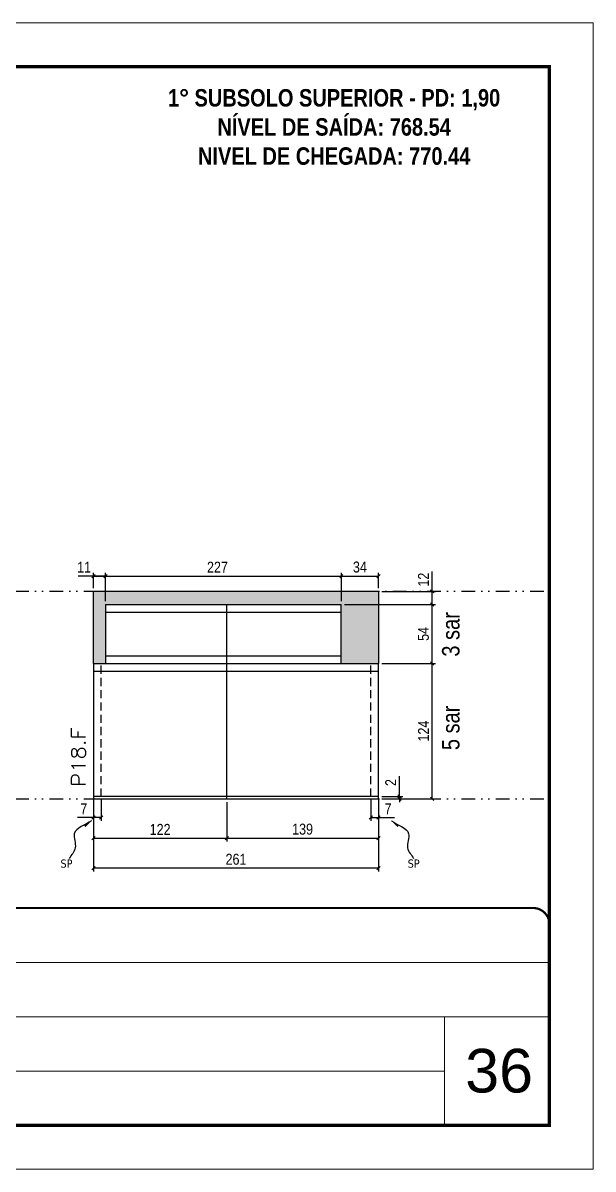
# Model space of a CAD drawing. Extents: x 14400 to 27878, y -21631 to 6985.
# Drawn here: x 20131 to 20653, y -3254 to -2204 of the extents above; entities that cross this region are included whole.
import ezdxf

# ---------------------------------------------------------------- set-up
doc = ezdxf.new("R2010")
doc.units = 0
for name, pattern in [('CONTINUO', [0]), ('DASHED', [0.75, 0.5, -0.25]), ('DIVIDE2', [0.625, 0.25, -0.125, 0, -0.125, 0, -0.125]), ('HIDDEN', [0.375, 0.25, -0.125])]:
    doc.linetypes.add(name, pattern=pattern)
for name, color, linetype, lineweight in [('CARIMBO', 255, 'Continuous', 9), ('Folhas', 255, 'Continuous', 9), ('SARRAFO DE PRESSAO', 251, 'DASHED', 9), ('Texto Seção', 7, 'Continuous', 15)]:
    doc.layers.add(name, color=color, linetype=linetype, lineweight=lineweight)
for name, color, linetype in [('COTA', 241, 'Continuous'), ('NOMENCLATURA', 7, 'Continuous'), ('Nível', 160, 'Continuous'), ('Painéis', 200, 'Continuous'), ('SARR_2.2x7', 40, 'Continuous'), ('Sarrafo de Pressão', 42, 'HIDDEN'), ('texto', 7, 'Continuous')]:
    doc.layers.add(name, color=color, linetype=linetype)
doc.styles.add('ARIAL', font='arial.ttf')
doc.styles.add('ARIAL_NARROW', font='ARIALN.TTF', dxfattribs={"height": 0.2})
doc.styles.add('COTA TECNICA', font='techl___.ttf', dxfattribs={"height": 10})
doc.styles.add('COTA TECNICA-50', font='techl___.ttf', dxfattribs={"height": 10})
doc.styles.add('REGUA-120', font='ROMANS.shx', dxfattribs={"height": 15})
doc.styles.add('ROMANC', font='techb___.ttf', dxfattribs={"height": 2.5})
doc.styles.get("Standard").update_dxf_attribs({"font": 'arial.ttf'})
doc.dimstyles.new('COTA PAINEL-50', dxfattribs={"dimtxt": 10, "dimasz": 3, "dimexe": 3, "dimexo": 3, "dimgap": 3, "dimtad": 1, "dimdec": 1, "dimzin": 12, "dimdsep": 46, "dimtxsty": 'COTA TECNICA-50', "dimblk1": 'OBLIQUE', "dimblk2": 'OBLIQUE', "dimsah": 1, "dimcen": 0.9, "dimclrd": 4, "dimclre": 4, "dimclrt": 240, "dimadec": 1, "dimazin": 3, "dimtfac": 1, "dimtdec": 1, "dimtmove": 0, "dimatfit": 3, "dimfxl": 1, "dimtolj": 1, "dimtzin": 12, "dimarcsym": 0})
doc.dimstyles.new('PAINEL', dxfattribs={"dimtxt": 10, "dimasz": 3, "dimexe": 3, "dimexo": 3, "dimgap": 3, "dimtad": 1, "dimdec": 1, "dimzin": 12, "dimdsep": 46, "dimtxsty": 'COTA TECNICA', "dimblk1": 'OBLIQUE', "dimblk2": 'OBLIQUE', "dimsah": 1, "dimcen": 0.9, "dimclrd": 4, "dimclre": 4, "dimclrt": 240, "dimadec": 1, "dimazin": 3, "dimtfac": 1, "dimtdec": 1, "dimtmove": 0, "dimatfit": 3, "dimfxl": 1, "dimtolj": 1, "dimtzin": 12, "dimarcsym": 0})
doc.dimstyles.get("Standard").update_dxf_attribs({"dimtxt": 0.18, "dimasz": 0.18, "dimexe": 0.18, "dimexo": 0.0625, "dimgap": 0.09, "dimtad": 0, "dimtih": 1, "dimtoh": 1, "dimdec": 4, "dimzin": 0, "dimdsep": 46, "dimtxsty": 'Standard', "dimcen": 0.09, "dimadec": 0, "dimazin": 0, "dimtfac": 1, "dimtdec": 4, "dimtofl": 0, "dimtmove": 0, "dimatfit": 3, "dimfxl": 1, "dimtolj": 1, "dimtzin": 0, "dimarcsym": 0})

# ---------------------------------------------------------------- blocks, each defined once
blk = doc.blocks.new('9999999999')
at = {"color": 30, "linetype": 'CONTINUO'}
for p, q in [((98564.6, 34379.6), (99584, 34379.6)), ((98564.6, 34329.8), (99488, 34329.8)), ((99584, 34329.8), (99488, 34329.8)), ((99488, 34329.8), (99488, 34230.2)), ((98564.6, 34280), (99488, 34280))]:
    blk.add_line(p, q, dxfattribs=at)
at = {"color": 30, "linetype": 'CONTINUO', "const_width": 2}
blk.add_lwpolyline([(99584, 34230.2), (99584, 34414.4, 0.414214), (99569, 34429.4), (98229, 34429.4, 0.414214), (98214, 34414.4), (98214, 34245.2, 0.414214), (98229, 34230.2), (99584, 34230.2)], format="xyb", dxfattribs=at)
at = {"layer": 'Folhas'}
blk.add_lwpolyline([(98139, 34190.2), (99624, 34190.2), (99624, 35240.2), (98139, 35240.2)], close=True, dxfattribs=at)
at = {"layer": 'Folhas', "color": 30, "const_width": 3}
blk.add_lwpolyline([(98214, 34230.2), (99584, 34230.2), (99584, 35200.2), (98214, 35200.2)], close=True, dxfattribs=at)
blk = doc.blocks.new('_Oblique')
at = {"color": 0, "linetype": 'ByBlock', "lineweight": -2}
blk.add_line((-0.5, -0.5), (0.5, 0.5), dxfattribs=at)
blk = doc.blocks.new('*D1274')
at = {"layer": 'COTA', "color": 4, "lineweight": -2, "transparency": 16777216}
for p, q in [((20195.9, -2915.6), (20195.9, -2981.2)), ((20456.9, -2915.6), (20456.9, -2981.2)), ((20456.9, -2978.2), (20195.9, -2978.2))]:
    blk.add_line(p, q, dxfattribs=at)
at = {"layer": 'Defpoints', "color": 0, "transparency": 16777216}
for p in [(20195.9, -2912.6), (20456.9, -2912.6), (20195.9, -2978.2)]:
    blk.add_point(p, dxfattribs=at)
at = {"layer": 'COTA', "color": 4, "lineweight": -2, "transparency": 16777216, "xscale": 3, "yscale": 3, "zscale": 3, "rotation": 180}
blk.add_blockref('_Oblique', (20195.9, -2978.2), dxfattribs=at)
at = {"layer": 'COTA', "color": 4, "lineweight": -2, "transparency": 16777216, "xscale": 3, "yscale": 3, "zscale": 3}
blk.add_blockref('_Oblique', (20456.9, -2978.2), dxfattribs=at)
at = {"layer": 'COTA', "color": 240, "transparency": 16777216, "insert": (20326.4, -2970.1), "char_height": 10, "attachment_point": 5, "style": 'COTA TECNICA'}
blk.add_mtext('\\A1;261', dxfattribs=at)
blk = doc.blocks.new('*D1275')
at = {"layer": 'COTA', "color": 4, "lineweight": -2, "transparency": 16777216}
for p, q in [((20449.9, -2915.6), (20449.9, -2934.8)), ((20456.9, -2917.6), (20456.9, -2934.8)), ((20449.9, -2931.8), (20456.9, -2931.8)), ((20456.9, -2931.8), (20471.6, -2931.8))]:
    blk.add_line(p, q, dxfattribs=at)
at = {"layer": 'Defpoints', "color": 0, "transparency": 16777216}
for p in [(20449.9, -2912.6), (20456.9, -2914.6), (20456.9, -2931.8)]:
    blk.add_point(p, dxfattribs=at)
at = {"layer": 'COTA', "color": 4, "lineweight": -2, "transparency": 16777216, "xscale": 3, "yscale": 3, "zscale": 3, "rotation": 180}
blk.add_blockref('_Oblique', (20449.9, -2931.8), dxfattribs=at)
at = {"layer": 'COTA', "color": 4, "lineweight": -2, "transparency": 16777216, "xscale": 3, "yscale": 3, "zscale": 3}
blk.add_blockref('_Oblique', (20456.9, -2931.8), dxfattribs=at)
at = {"layer": 'COTA', "color": 240, "transparency": 16777216, "insert": (20465.7, -2923.8), "char_height": 10, "attachment_point": 5, "style": 'COTA TECNICA-50'}
blk.add_mtext('\\A1;7', dxfattribs=at)
blk = doc.blocks.new('*D1276')
at = {"layer": 'COTA', "color": 4, "lineweight": -2, "transparency": 16777216}
for p, q in [((20195.9, -2917.6), (20195.9, -2934.8)), ((20202.9, -2915.6), (20202.9, -2934.8)), ((20195.9, -2931.8), (20181.1, -2931.8)), ((20202.9, -2931.8), (20195.9, -2931.8))]:
    blk.add_line(p, q, dxfattribs=at)
at = {"layer": 'Defpoints', "color": 0, "transparency": 16777216}
for p in [(20195.9, -2914.6), (20202.9, -2912.6), (20195.9, -2931.8)]:
    blk.add_point(p, dxfattribs=at)
at = {"layer": 'COTA', "color": 4, "lineweight": -2, "transparency": 16777216, "xscale": 3, "yscale": 3, "zscale": 3, "rotation": 180}
blk.add_blockref('_Oblique', (20195.9, -2931.8), dxfattribs=at)
at = {"layer": 'COTA', "color": 4, "lineweight": -2, "transparency": 16777216, "xscale": 3, "yscale": 3, "zscale": 3}
blk.add_blockref('_Oblique', (20202.9, -2931.8), dxfattribs=at)
at = {"layer": 'COTA', "color": 240, "transparency": 16777216, "insert": (20187, -2923.8), "char_height": 10, "attachment_point": 5, "style": 'COTA TECNICA-50'}
blk.add_mtext('\\A1;7', dxfattribs=at)
blk = doc.blocks.new('*D1277')
at = {"layer": 'COTA', "color": 4, "lineweight": -2, "transparency": 16777216}
for p, q in [((20476.1, -2912.6), (20476.1, -2893.8)), ((20459.9, -2912.6), (20479.1, -2912.6)), ((20459.9, -2914.6), (20479.1, -2914.6)), ((20476.1, -2914.6), (20476.1, -2912.6)), ((20476.1, -2914.6), (20476.1, -2917.6))]:
    blk.add_line(p, q, dxfattribs=at)
at = {"layer": 'Defpoints', "color": 0, "transparency": 16777216}
for p in [(20456.9, -2912.6), (20456.9, -2914.6), (20476.1, -2914.6)]:
    blk.add_point(p, dxfattribs=at)
at = {"layer": 'COTA', "color": 4, "lineweight": -2, "transparency": 16777216, "xscale": 3, "yscale": 3, "zscale": 3}
for p, rotation in [((20476.1, -2912.6), 270), ((20476.1, -2914.6), 90)]:
    blk.add_blockref('_Oblique', p, dxfattribs=dict(at, rotation=rotation))
at = {"layer": 'COTA', "color": 240, "transparency": 16777216, "insert": (20468.1, -2899.8), "char_height": 10, "attachment_point": 5, "rotation": 90, "style": 'COTA TECNICA-50'}
blk.add_mtext('\\A1;2', dxfattribs=at)
blk = doc.blocks.new('*D1301')
at = {"layer": 'COTA', "color": 4, "lineweight": -2, "transparency": 16777216}
for p, q in [((20317.9, -2917.6), (20317.9, -2953.8)), ((20456.9, -2917.6), (20456.9, -2953.8)), ((20317.9, -2950.8), (20456.9, -2950.8))]:
    blk.add_line(p, q, dxfattribs=at)
at = {"layer": 'Defpoints', "color": 0, "transparency": 16777216}
for p in [(20317.9, -2914.6), (20456.9, -2914.6), (20456.9, -2950.8)]:
    blk.add_point(p, dxfattribs=at)
at = {"layer": 'COTA', "color": 4, "lineweight": -2, "transparency": 16777216, "xscale": 3, "yscale": 3, "zscale": 3, "rotation": 180}
blk.add_blockref('_Oblique', (20317.9, -2950.8), dxfattribs=at)
at = {"layer": 'COTA', "color": 4, "lineweight": -2, "transparency": 16777216, "xscale": 3, "yscale": 3, "zscale": 3}
blk.add_blockref('_Oblique', (20456.9, -2950.8), dxfattribs=at)
at = {"layer": 'COTA', "color": 240, "transparency": 16777216, "insert": (20387.4, -2942.5), "char_height": 10, "attachment_point": 5, "style": 'COTA TECNICA'}
blk.add_mtext('\\A1;139', dxfattribs=at)
blk = doc.blocks.new('*D1302')
at = {"layer": 'COTA', "color": 4, "lineweight": -2, "transparency": 16777216}
for p, q in [((20195.9, -2917.6), (20195.9, -2953.8)), ((20317.9, -2917.6), (20317.9, -2953.8)), ((20195.9, -2950.8), (20317.9, -2950.8))]:
    blk.add_line(p, q, dxfattribs=at)
at = {"layer": 'Defpoints', "color": 0, "transparency": 16777216}
for p in [(20195.9, -2914.6), (20317.9, -2914.6), (20317.9, -2950.8)]:
    blk.add_point(p, dxfattribs=at)
at = {"layer": 'COTA', "color": 4, "lineweight": -2, "transparency": 16777216, "xscale": 3, "yscale": 3, "zscale": 3, "rotation": 180}
blk.add_blockref('_Oblique', (20195.9, -2950.8), dxfattribs=at)
at = {"layer": 'COTA', "color": 4, "lineweight": -2, "transparency": 16777216, "xscale": 3, "yscale": 3, "zscale": 3}
blk.add_blockref('_Oblique', (20317.9, -2950.8), dxfattribs=at)
at = {"layer": 'COTA', "color": 240, "transparency": 16777216, "insert": (20256.9, -2942.7), "char_height": 10, "attachment_point": 5, "style": 'COTA TECNICA'}
blk.add_mtext('\\A1;122', dxfattribs=at)
blk = doc.blocks.new('*D1294')
at = {"layer": 'COTA', "color": 4, "lineweight": -2, "transparency": 16777216}
for p, q in [((20459.9, -2790.6), (20509.2, -2790.6)), ((20506.2, -2914.6), (20506.2, -2790.6)), ((20459.9, -2914.6), (20509.2, -2914.6))]:
    blk.add_line(p, q, dxfattribs=at)
at = {"layer": 'Defpoints', "color": 0, "transparency": 16777216}
for p in [(20456.9, -2790.6), (20506.2, -2790.6), (20456.9, -2914.6)]:
    blk.add_point(p, dxfattribs=at)
at = {"layer": 'COTA', "color": 4, "lineweight": -2, "transparency": 16777216, "xscale": 3, "yscale": 3, "zscale": 3}
for p, rotation in [((20506.2, -2790.6), 90), ((20506.2, -2914.6), 270)]:
    blk.add_blockref('_Oblique', p, dxfattribs=dict(at, rotation=rotation))
at = {"layer": 'COTA', "color": 240, "transparency": 16777216, "insert": (20498.2, -2852.6), "char_height": 10, "attachment_point": 5, "rotation": 90, "style": 'COTA TECNICA'}
blk.add_mtext('\\A1;124', dxfattribs=at)
blk = doc.blocks.new('*D1388')
at = {"layer": 'COTA', "color": 4, "lineweight": -2, "transparency": 16777216}
for p, q in [((20425.9, -2736.6), (20509.2, -2736.6)), ((20506.2, -2790.6), (20506.2, -2736.6)), ((20460.3, -2790.6), (20509.2, -2790.6))]:
    blk.add_line(p, q, dxfattribs=at)
at = {"layer": 'Defpoints', "color": 0, "transparency": 16777216}
for p in [(20422.9, -2736.6), (20506.2, -2736.6), (20457.3, -2790.6)]:
    blk.add_point(p, dxfattribs=at)
at = {"layer": 'COTA', "color": 4, "lineweight": -2, "transparency": 16777216, "xscale": 3, "yscale": 3, "zscale": 3}
for p, rotation in [((20506.2, -2736.6), 90), ((20506.2, -2790.6), 270)]:
    blk.add_blockref('_Oblique', p, dxfattribs=dict(at, rotation=rotation))
at = {"layer": 'COTA', "color": 240, "transparency": 16777216, "insert": (20498.1, -2763.6), "char_height": 10, "attachment_point": 5, "rotation": 90, "style": 'COTA TECNICA'}
blk.add_mtext('\\A1;54', dxfattribs=at)
blk = doc.blocks.new('*D4612')
at = {"layer": 'COTA', "color": 4, "lineweight": -2, "transparency": 16777216}
for p, q in [((20506.2, -2724.6), (20506.2, -2706.3)), ((20459.9, -2724.6), (20509.2, -2724.6)), ((20506.2, -2736.6), (20506.2, -2724.6)), ((20425.9, -2736.6), (20509.2, -2736.6))]:
    blk.add_line(p, q, dxfattribs=at)
at = {"layer": 'Defpoints', "color": 0, "transparency": 16777216}
for p in [(20456.9, -2724.6), (20506.2, -2724.6), (20422.9, -2736.6)]:
    blk.add_point(p, dxfattribs=at)
at = {"layer": 'COTA', "color": 4, "lineweight": -2, "transparency": 16777216, "xscale": 3, "yscale": 3, "zscale": 3}
for p, rotation in [((20506.2, -2724.6), 90), ((20506.2, -2736.6), 270)]:
    blk.add_blockref('_Oblique', p, dxfattribs=dict(at, rotation=rotation))
at = {"layer": 'COTA', "color": 240, "transparency": 16777216, "insert": (20498.2, -2713.9), "char_height": 10, "attachment_point": 5, "rotation": 90, "style": 'COTA TECNICA'}
blk.add_mtext('\\A1;12', dxfattribs=at)
blk = doc.blocks.new('*D4613')
at = {"layer": 'COTA', "color": 4, "lineweight": -2, "transparency": 16777216}
for p, q in [((20195.9, -2721.6), (20195.9, -2707.6)), ((20206.9, -2733.6), (20206.9, -2707.6)), ((20195.9, -2710.6), (20181.8, -2710.6)), ((20206.9, -2710.6), (20195.9, -2710.6))]:
    blk.add_line(p, q, dxfattribs=at)
at = {"layer": 'Defpoints', "color": 0, "transparency": 16777216}
for p in [(20195.9, -2710.6), (20195.9, -2724.6), (20206.9, -2736.6)]:
    blk.add_point(p, dxfattribs=at)
at = {"layer": 'COTA', "color": 4, "lineweight": -2, "transparency": 16777216, "xscale": 3, "yscale": 3, "zscale": 3, "rotation": 180}
blk.add_blockref('_Oblique', (20195.9, -2710.6), dxfattribs=at)
at = {"layer": 'COTA', "color": 4, "lineweight": -2, "transparency": 16777216, "xscale": 3, "yscale": 3, "zscale": 3}
blk.add_blockref('_Oblique', (20206.9, -2710.6), dxfattribs=at)
at = {"layer": 'COTA', "color": 240, "transparency": 16777216, "insert": (20187.3, -2702.5), "char_height": 10, "attachment_point": 5, "style": 'COTA TECNICA'}
blk.add_mtext('\\A1;11', dxfattribs=at)
blk = doc.blocks.new('*D4614')
at = {"layer": 'COTA', "color": 4, "lineweight": -2, "transparency": 16777216}
for p, q in [((20195.9, -2721.6), (20195.9, -2707.6)), ((20422.9, -2733.6), (20422.9, -2707.6)), ((20195.9, -2710.6), (20422.9, -2710.6))]:
    blk.add_line(p, q, dxfattribs=at)
at = {"layer": 'Defpoints', "color": 0, "transparency": 16777216}
for p in [(20422.9, -2710.6), (20195.9, -2724.6), (20422.9, -2736.6)]:
    blk.add_point(p, dxfattribs=at)
at = {"layer": 'COTA', "color": 4, "lineweight": -2, "transparency": 16777216, "xscale": 3, "yscale": 3, "zscale": 3, "rotation": 180}
blk.add_blockref('_Oblique', (20195.9, -2710.6), dxfattribs=at)
at = {"layer": 'COTA', "color": 4, "lineweight": -2, "transparency": 16777216, "xscale": 3, "yscale": 3, "zscale": 3}
blk.add_blockref('_Oblique', (20422.9, -2710.6), dxfattribs=at)
at = {"layer": 'COTA', "color": 240, "transparency": 16777216, "insert": (20309.4, -2702.5), "char_height": 10, "attachment_point": 5, "style": 'COTA TECNICA'}
blk.add_mtext('\\A1;227', dxfattribs=at)
blk = doc.blocks.new('*D4615')
at = {"layer": 'COTA', "color": 4, "lineweight": -2, "transparency": 16777216}
for p, q in [((20422.9, -2733.6), (20422.9, -2707.6)), ((20456.9, -2721.6), (20456.9, -2707.6)), ((20422.9, -2710.6), (20456.9, -2710.6))]:
    blk.add_line(p, q, dxfattribs=at)
at = {"layer": 'Defpoints', "color": 0, "transparency": 16777216}
for p in [(20456.9, -2710.6), (20456.9, -2724.6), (20422.9, -2736.6)]:
    blk.add_point(p, dxfattribs=at)
at = {"layer": 'COTA', "color": 4, "lineweight": -2, "transparency": 16777216, "xscale": 3, "yscale": 3, "zscale": 3, "rotation": 180}
blk.add_blockref('_Oblique', (20422.9, -2710.6), dxfattribs=at)
at = {"layer": 'COTA', "color": 4, "lineweight": -2, "transparency": 16777216, "xscale": 3, "yscale": 3, "zscale": 3}
blk.add_blockref('_Oblique', (20456.9, -2710.6), dxfattribs=at)
at = {"layer": 'COTA', "color": 240, "transparency": 16777216, "insert": (20439.9, -2702.4), "char_height": 10, "attachment_point": 5, "style": 'COTA TECNICA'}
blk.add_mtext('\\A1;34', dxfattribs=at)

msp = doc.modelspace()

# ---------------------------------------------------------------- hatches: boundary and pattern name
at = {"layer": 'COTA'}
h = msp.add_hatch(dxfattribs=at)
h.set_pattern_fill('AR-CONC', color=256, scale=0.03)
h.paths.add_polyline_path([(20456.88, -2724.59), (20195.88, -2724.59), (20195.88, -2790.59), (20206.88, -2790.59), (20206.88, -2736.59), (20422.88, -2736.59), (20422.88, -2790.59), (20456.88, -2790.59)])

# ---------------------------------------------------------------- linework, layer by layer
for p, q in [((20195.88, -2790.59), (20195.88, -2724.59)), ((20195.88, -2724.59), (20456.88, -2724.59)), ((20456.88, -2724.59), (20456.88, -2790.59))]:
    msp.add_line(p, q, dxfattribs=at)
at = {"layer": 'Nível', "color": 4, "linetype": 'DIVIDE2', "ltscale": 50}
for p, q in [((19243.47, -2724.59), (20613.47, -2724.59)), ((19243.47, -2914.59), (20613.47, -2914.59))]:
    msp.add_line(p, q, dxfattribs=at)
at = {"layer": 'Painéis'}
for p, q in [((20206.88, -2736.59), (20422.88, -2736.59)), ((20206.88, -2736.59), (20206.88, -2790.59)), ((20317.88, -2914.59), (20317.88, -2736.59)), ((20422.88, -2790.59), (20422.88, -2736.59)), ((20195.88, -2790.59), (20456.88, -2790.59)), ((20195.88, -2790.59), (20195.88, -2912.59)), ((20456.88, -2912.59), (20456.88, -2790.59))]:
    msp.add_line(p, q, dxfattribs=at)
msp.add_lwpolyline([(20456.88, -2912.59), (20195.88, -2912.59), (20195.88, -2914.59), (20456.88, -2914.59)], close=True, dxfattribs=at)
at = {"layer": 'SARR_2.2x7'}
for p, q in [((20206.88, -2743.59), (20422.88, -2743.59)), ((20206.88, -2783.59), (20422.88, -2783.59)), ((20195.88, -2797.59), (20456.88, -2797.59))]:
    msp.add_line(p, q, dxfattribs=at)
at = {"layer": 'Sarrafo de Pressão', "ltscale": 30}
for p, q in [((20202.88, -2912.59), (20202.88, -2790.59)), ((20449.88, -2912.59), (20449.88, -2790.59))]:
    msp.add_line(p, q, dxfattribs=at)

# ---------------------------------------------------------------- block references
at = {"layer": 'SARRAFO DE PRESSAO', "color": 6, "linetype": 'ByBlock'}
msp.add_blockref('9999999999', (-78970.51, -37444.08), dxfattribs=at)

# ---------------------------------------------------------------- texts
at = {"layer": 'CARIMBO', "style": 'ARIAL'}
msp.add_text('36', height=40, dxfattribs=at).set_placement((20536.33, -3183.73))
at = {"layer": 'NOMENCLATURA', "style": 'ARIAL_NARROW'}
for s, p in [('3 sar', (20531.12, -2784.43)), ('5 sar', (20531.12, -2870.07))]:
    msp.add_text(s, height=16, rotation=90, dxfattribs=at).set_placement(p)
at = {"layer": 'NOMENCLATURA', "color": 2, "insert": (20416.31, -2237.81), "char_height": 16, "attachment_point": 2, "style": 'ROMANC'}
msp.add_mtext_dynamic_manual_height_columns('\\P1° SUBSOLO SUPERIOR - PD: 1,90\\PNÍVEL DE SAÍDA: 768.54\\PNIVEL DE CHEGADA: 770.44', width=432.3511, gutter_width=1, heights=[0], dxfattribs=at)
at = {"layer": 'texto', "color": 0, "char_height": 7.5, "attachment_point": 5}
for insert in [(20171.1, -2974.08), (20489.13, -2974.08)]:
    msp.add_mtext('{\\fTahoma|b0|i0|c0|p34;\\C4;SP}', dxfattribs=dict(at, insert=insert))
at = {"layer": 'Texto Seção', "style": 'REGUA-120', "width": 1.1}
msp.add_text('P18.F', height=13, rotation=90, dxfattribs=at).set_placement((20188.63, -2903.83))

# ---------------------------------------------------------------- dimensions: what is measured, and where the dimension line sits
at = {"layer": 'COTA'}
for base, p1, p2, dimstyle, picture, middle in [((20195.88, -2710.59), (20206.88, -2736.59), (20195.88, -2724.59), 'PAINEL', '*D4613', (20187.33, -2702.53)), ((20317.88, -2950.77), (20195.88, -2914.59), (20317.88, -2914.59), 'PAINEL', '*D1302', (20256.88, -2942.71)), ((20456.88, -2931.83), (20449.88, -2912.59), (20456.88, -2914.59), 'COTA PAINEL-50', '*D1275', (20465.74, -2923.76))]:
    dim = msp.add_linear_dim(base=base, p1=p1, p2=p2, dimstyle=dimstyle, dxfattribs=at)
    dim.commit()
    dim.dimension.update_dxf_attribs({"geometry": picture, "text_midpoint": middle})
for base, p1, p2, picture, middle in [((20422.88, -2710.59), (20195.88, -2724.59), (20422.88, -2736.59), '*D4614', (20309.38, -2702.51)), ((20456.88, -2710.59), (20422.88, -2736.59), (20456.88, -2724.59), '*D4615', (20439.88, -2702.37)), ((20456.88, -2950.77), (20317.88, -2914.59), (20456.88, -2914.59), '*D1301', (20387.38, -2942.52))]:
    dim = msp.add_linear_dim(base=base, p1=p1, p2=p2, dimstyle='PAINEL', override={"dimtmove": 1}, dxfattribs=at)
    dim.commit()
    dim.dimension.update_dxf_attribs({"geometry": picture, "text_midpoint": middle})
for base, p1, p2, angle, dimstyle, picture, middle in [((20506.25, -2724.59), (20422.88, -2736.59), (20456.88, -2724.59), 90, 'PAINEL', '*D4612', (20498.19, -2713.93)), ((20506.25, -2736.59), (20457.29, -2790.59), (20422.88, -2736.59), 90, 'PAINEL', '*D1388', (20498.14, -2763.59)), ((20506.25, -2790.59), (20456.88, -2914.59), (20456.88, -2790.59), 90, 'PAINEL', '*D1294', (20498.17, -2852.59)), ((20195.88, -2931.83), (20202.88, -2912.59), (20195.88, -2914.59), 180, 'COTA PAINEL-50', '*D1276', (20187.01, -2923.76))]:
    dim = msp.add_linear_dim(base=base, p1=p1, p2=p2, angle=angle, dimstyle=dimstyle, dxfattribs=at)
    dim.commit()
    dim.dimension.update_dxf_attribs({"geometry": picture, "text_midpoint": middle})
dim = msp.add_linear_dim(base=(20476.14, -2914.59), p1=(20456.88, -2912.59), p2=(20456.88, -2914.59), angle=90, dimstyle='COTA PAINEL-50', dxfattribs=at)
dim.commit()
dim.dimension.update_dxf_attribs({"geometry": '*D1277', "text_midpoint": (20476.14, -2899.84), "dimtype": 160})
dim = msp.add_linear_dim(base=(20195.88, -2978.21), p1=(20456.88, -2912.59), p2=(20195.88, -2912.59), angle=180, dimstyle='PAINEL', override={"dimarcsym": 2}, dxfattribs=at)
dim.commit()
dim.dimension.update_dxf_attribs({"geometry": '*D1274', "text_midpoint": (20326.38, -2970.11)})

# ---------------------------------------------------------------- leaders
at = {"layer": 'COTA', "path_type": 1}
for points in [[(20194.05, -2934.77), (20178.26, -2946.61), (20179.19, -2959.61), (20173.64, -2969.39)], [(20468.71, -2934.77), (20484.49, -2946.61), (20483.57, -2959.61), (20489.12, -2969.39)]]:
    msp.add_leader(points, dimstyle='Standard', override={"dimasz": 8}, dxfattribs=at)

doc.saveas('drawing.dxf')
